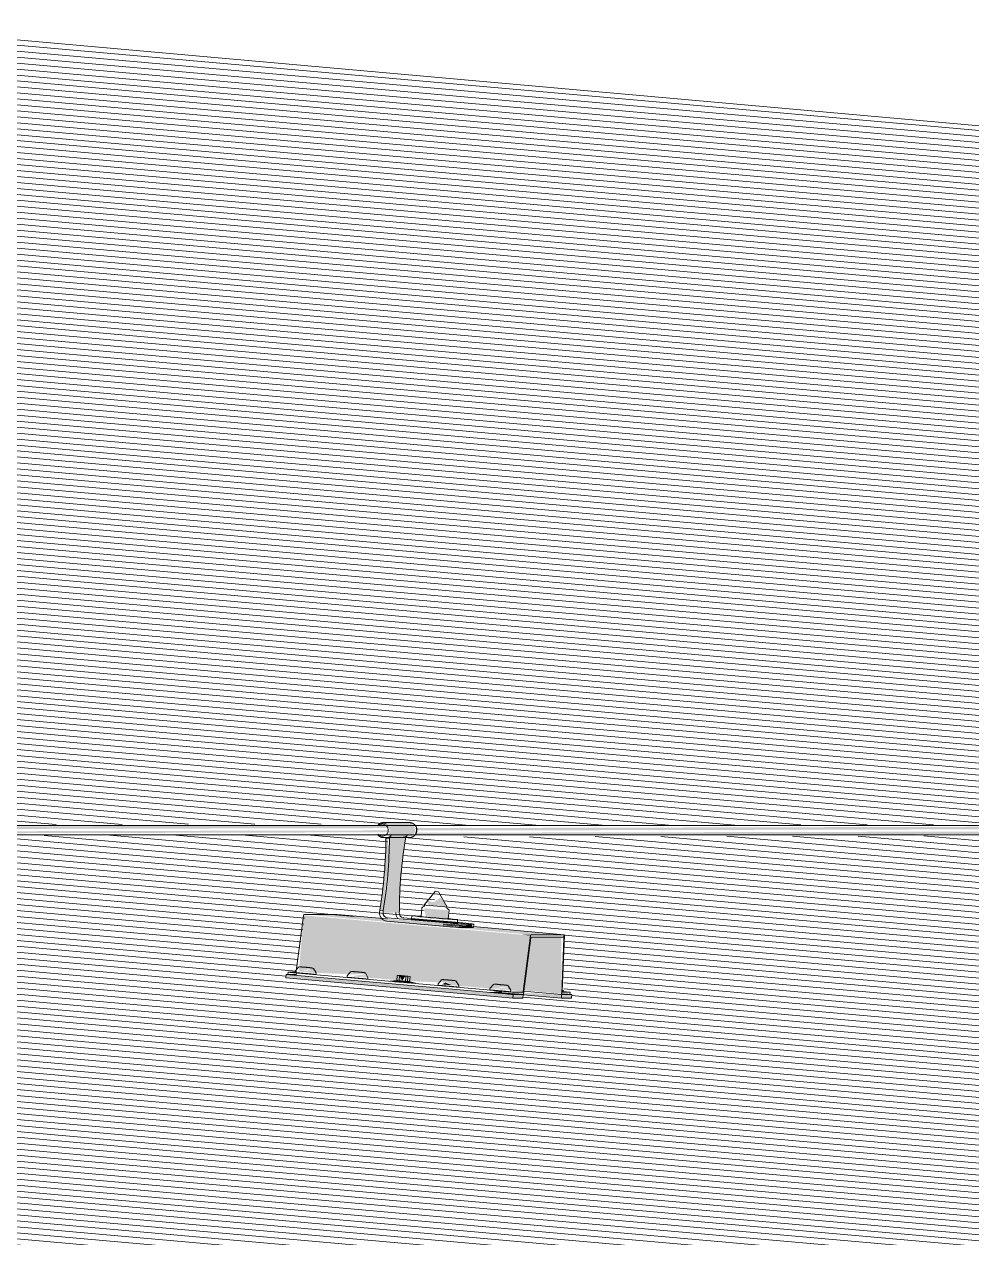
# Model space of a CAD drawing. Header units: millimetres. Extents: x -4612930 to -4329258, y -1064 to 30311.
# Drawn here: x -4539672 to -4538854, y 16573 to 17622 of the extents above; entities that cross this region are included whole.
import ezdxf

# ---------------------------------------------------------------- set-up
doc = ezdxf.new("R2010")
doc.units = ezdxf.units.MM
for name, color, linetype, lineweight in [('A-ROOF', 132, 'Continuous', 5), ('A-ROOF-PATT', 132, 'Continuous', 5), ('Q-SPCQ', 91, 'Continuous', 5)]:
    doc.layers.add(name, color=color, linetype=linetype, lineweight=lineweight)

# ---------------------------------------------------------------- blocks, each defined once
blk = doc.blocks.new('Static Line_Sayfa_Metal Deck_Pan Mount - Up to 15 _ pitch - Max 2 Users-1847625-SOUTH WEST')
at = {"layer": 'Q-SPCQ'}
h = blk.add_hatch(color=256, dxfattribs=at)
h.paths.add_polyline_path([(-4539285.8, 16924.8), (-4538357.3, 16926.8), (-4538359, 16929.1), (-4539333.7, 16926.8), (-4539333.6, 16924.8)])
h.paths.add_polyline_path([(-4535339.6, 16924.8), (-4534363.3, 16926.9), (-4534364.9, 16929.1), (-4535339.7, 16926.8), (-4535339.9, 16924.8)])
h.paths.add_polyline_path([(-4532381.5, 16924.8), (-4532366.3, 16926.8), (-4532367.9, 16929.1), (-4533342.7, 16926.8), (-4533342.6, 16924.8), (-4532611.6, 16924.8)])
h.paths.add_polyline_path([(-4545324.9, 16924.8), (-4544348.3, 16926.8), (-4544350, 16929.1), (-4545324.7, 16926.8), (-4545324.8, 16925.8)])
h.paths.add_polyline_path([(-4544326.4, 16924.8), (-4543349.8, 16926.8), (-4543351.5, 16929.1), (-4544326.2, 16926.8), (-4544326.3, 16925.7)])
h.paths.add_polyline_path([(-4533365, 16924.8), (-4533366.4, 16929.1), (-4534341.2, 16926.8), (-4534341.1, 16924.8), (-4533365.3, 16924.8)])
h.paths.add_polyline_path([(-4543327.9, 16924.8), (-4542351.3, 16926.8), (-4542353, 16929.1), (-4543327.7, 16926.8), (-4543327.8, 16925.6)])
h.paths.add_polyline_path([(-4542329.4, 16924.8), (-4541352.8, 16926.8), (-4541354.5, 16929.1), (-4542329.2, 16926.8), (-4542329.3, 16925.6)])
h.paths.add_polyline_path([(-4541330.9, 16924.8), (-4540354.3, 16926.8), (-4540356, 16929.1), (-4541330.7, 16926.8), (-4541330.8, 16925.5)])
h.paths.add_polyline_path([(-4540332.4, 16924.8), (-4539355.8, 16926.8), (-4539357.5, 16929.1), (-4540332.2, 16926.8), (-4540332.3, 16925.4)])
h.paths.add_polyline_path([(-4535362, 16924.8), (-4535363.5, 16929.1), (-4536338.2, 16926.8), (-4536338.1, 16924.8), (-4535362.3, 16924.8)])
h.paths.add_polyline_path([(-4538335.4, 16924.8), (-4537358.8, 16926.8), (-4537360.5, 16929.1), (-4538335.2, 16926.8), (-4538335.3, 16925.2)])
h.paths.add_polyline_path([(-4537336.9, 16924.8), (-4536360.3, 16927.1), (-4536362, 16929.1), (-4537336.7, 16926.8), (-4537336.8, 16925.2)])
for points in [[(-4539357, 16918.6), (-4539337.8, 16919.7), (-4539334, 16923.7), (-4539335.4, 16929.1), (-4539338.9, 16931.6), (-4539361, 16931.6), (-4539355.9, 16925.3), (-4539357, 16921.1), (-4539358, 16918.6)], [(-4539361.9, 16855.7), (-4539357, 16902.7), (-4539358, 16917.6), (-4539359.6, 16917.8), (-4539362.7, 16870.8), (-4539364.9, 16856), (-4539362.1, 16855.8)], [(-4539348.2, 16853.7), (-4539344.9, 16902.5), (-4539342.6, 16918.7), (-4539356.5, 16918.7), (-4539359.7, 16870.8), (-4539362.1, 16853.7)], [(-4539342.6, 16918.7), (-4539342.6, 16919.7), (-4539348.2, 16918.7)], [(-4539307, 16859.1), (-4539310.8, 16865.1), (-4539312.8, 16866.6), (-4539317.9, 16863.1), (-4539319.5, 16862.9), (-4539324.4, 16864.6), (-4539322.8, 16860.4), (-4539308, 16859.2)], [(-4539305.9, 16848.4), (-4539305.9, 16855.8), (-4539326.4, 16857.5), (-4539325.1, 16849.9), (-4539310, 16848.6)], [(-4539240.9, 16785.6), (-4539234.6, 16834), (-4539430.7, 16851.4), (-4539434.8, 16802.9), (-4539434.5, 16802.9), (-4539425.9, 16804.7), (-4539424.8, 16802.5), (-4539425, 16802), (-4539386.5, 16800.3), (-4539381, 16800.8), (-4539376.5, 16800.3), (-4539380.2, 16798), (-4539345.7, 16795), (-4539347.9, 16799.3), (-4539342.9, 16798.1), (-4539342.9, 16794.7), (-4539308.1, 16793.3), (-4539305.9, 16793.3), (-4539302.5, 16791.1), (-4539266.3, 16787.9), (-4539257.6, 16789.8), (-4539252.8, 16789.6), (-4539256.8, 16787.1), (-4539240.9, 16785.6)], [(-4539205.8, 16834.7), (-4539205.8, 16834.7), (-4539401.6, 16852.1), (-4539422.1, 16851.4), (-4539234.3, 16834.7)], [(-4539310.2, 16842.1), (-4539310, 16845.1), (-4539358.6, 16848.3), (-4539358.5, 16846.4), (-4539329.2, 16843.8)], [(-4539285.8, 16843.8), (-4539298, 16845.1), (-4539292.6, 16843.8)], [(-4539284.2, 16840.8), (-4539285.8, 16843.8), (-4539292.8, 16842.5), (-4539292.9, 16840.8), (-4539285.8, 16840.8)], [(-4539234.6, 16834), (-4539235.5, 16834.7), (-4539243, 16834.7)], [(-4539205.9, 16832.7), (-4539206.2, 16834.7), (-4539206.9, 16832.7)], [(-4539207.7, 16783.6), (-4539208.1, 16832.2), (-4539234.8, 16832.3), (-4539240.8, 16786.6), (-4539207.8, 16783.6)], [(-4539425.9, 16802), (-4539421, 16804.5), (-4539434.7, 16802.8), (-4539429.5, 16802.3)], [(-4539249.9, 16779.9), (-4539249.6, 16782.9), (-4539445.8, 16800.3), (-4539446.1, 16797.3), (-4539285.8, 16783.1)], [(-4539436, 16799.5), (-4539437.3, 16800.3), (-4539437.1, 16799.6)], [(-4539381, 16798), (-4539376.1, 16800.5), (-4539389.8, 16798.8), (-4539385.2, 16798.4)], [(-4539345.5, 16794.6), (-4539342.9, 16798.8), (-4539347.9, 16799.3), (-4539345.6, 16794.6)], [(-4539302.5, 16791), (-4539308.1, 16793.3), (-4539311.3, 16791.8)], [(-4539259.4, 16783.8), (-4539259.3, 16785.8), (-4539272, 16784.9)], [(-4539257.6, 16787.1), (-4539252.8, 16789.6), (-4539266.5, 16787.8), (-4539259.3, 16787.2)], [(-4539208, 16779.9), (-4539207.8, 16782.9), (-4539259.3, 16785.3), (-4539259.3, 16784.5), (-4539234.6, 16782.3)], [(-4539241.1, 16785), (-4539241.1, 16785.7), (-4539241.1, 16785)], [(-4539207.7, 16783), (-4539210.7, 16783.3), (-4539207.7, 16782.9)], [(-4539207.7, 16783.1), (-4539207.8, 16783.6), (-4539207.7, 16783)]]:
    blk.add_hatch(color=256, dxfattribs=at).paths.add_polyline_path(points)
h = blk.add_hatch(color=256, dxfattribs=at)
h.paths.add_polyline_path([(-4539055.7, 16921.1), (-4538357.6, 16923.3), (-4538357.8, 16924.8), (-4539334, 16922.8), (-4539334.2, 16921.1), (-4539205.4, 16921.1)])
h.paths.add_polyline_path([(-4544349.3, 16921.1), (-4544348.6, 16923.8), (-4544349, 16924.8), (-4545325.1, 16922.8), (-4545325.2, 16921.1), (-4544354.6, 16921.1)])
h.paths.add_polyline_path([(-4544327.2, 16921.1), (-4544118.9, 16921.1), (-4543350.2, 16923), (-4543350.3, 16924.8), (-4544326.6, 16922.8), (-4544327.2, 16921.1)])
h.paths.add_polyline_path([(-4543199.4, 16921.1), (-4542351.6, 16923), (-4542351.8, 16924.8), (-4543328.1, 16922.8), (-4543328.2, 16921.1), (-4543199.8, 16921.1)])
h.paths.add_polyline_path([(-4532367.3, 16921.1), (-4532366.6, 16923.7), (-4532366.8, 16924.8), (-4533343, 16922.8), (-4533343.2, 16921.1), (-4532372.6, 16921.1)])
h.paths.add_polyline_path([(-4542330.2, 16921.1), (-4541353.1, 16923.1), (-4541353.3, 16924.8), (-4542329.6, 16922.8), (-4542330.2, 16921.1)])
h.paths.add_polyline_path([(-4533365.8, 16921.1), (-4533365.1, 16923.7), (-4533365.3, 16924.8), (-4534341.5, 16922.7), (-4534341.7, 16921.1), (-4533371.1, 16921.1)])
h.paths.add_polyline_path([(-4541202.4, 16921.1), (-4540354.6, 16923.2), (-4540354.8, 16924.8), (-4541331.1, 16922.8), (-4541331.2, 16921.1), (-4541202.8, 16921.1)])
h.paths.add_polyline_path([(-4540233.1, 16921.1), (-4539356.1, 16923.2), (-4539356.3, 16924.8), (-4540332.6, 16922.8), (-4540332.7, 16921.1)])
h.paths.add_polyline_path([(-4534364.3, 16921.1), (-4534363.6, 16923.7), (-4534363.8, 16924.8), (-4535340.1, 16922.6), (-4535340.2, 16921.1), (-4534369.6, 16921.1)])
h.paths.add_polyline_path([(-4536339.2, 16921.1), (-4535362.1, 16922.8), (-4535362.3, 16924.8), (-4536338.6, 16922.6), (-4536339.1, 16921.2)])
h.paths.add_polyline_path([(-4538206.9, 16921.1), (-4537359.1, 16923.4), (-4537359.3, 16924.8), (-4538335.6, 16922.5), (-4538335.7, 16921.1), (-4538207.3, 16921.1)])
h.paths.add_polyline_path([(-4537237.6, 16921.1), (-4536360.6, 16922.8), (-4536360.8, 16924.8), (-4537337.1, 16922.5), (-4537337.2, 16921.1)])
h = blk.add_hatch(color=256, dxfattribs=at)
h.paths.add_polyline_path([(-4539205.8, 16832), (-4539206.9, 16832.7), (-4539208.1, 16832.2)])
h.paths.add_polyline_path([(-4539234.3, 16834.5), (-4539234.6, 16834.7), (-4539234.3, 16834.5)])
h = blk.add_hatch(color=256, dxfattribs=at)
h.paths.add_polyline_path([(-4539208, 16779.9), (-4539199.3, 16779.9), (-4539199.1, 16782.9), (-4539207.8, 16782.9)])
h.paths.add_polyline_path([(-4539241.2, 16779.9), (-4539241.7, 16782.9), (-4539249.6, 16782.9), (-4539249.6, 16779.9)])
for p, q in [((-4532360.8, 16929.1), (-4545341.7, 16929.1)), ((-4539339.4, 16931.6), (-4539361.5, 16931.6)), ((-4545341.7, 16921.1), (-4532360.8, 16921.1)), ((-4539361.5, 16918.6), (-4539339.4, 16918.6)), ((-4539359.5, 16918.9), (-4539359.6, 16917.8)), ((-4539359.6, 16917.8), (-4539356.6, 16917.5)), ((-4539356.6, 16917.5), (-4539356.5, 16918.7)), ((-4539356.5, 16918.7), (-4539355.2, 16920.6)), ((-4539356.5, 16918.7), (-4539342.6, 16918.7)), ((-4539342.6, 16918.7), (-4539342.7, 16917.5)), ((-4539341.2, 16920.6), (-4539342.6, 16918.7)), ((-4539364.9, 16856), (-4539365.1, 16854)), ((-4539361.9, 16855.7), (-4539364.9, 16856)), ((-4539362.1, 16853.7), (-4539361.9, 16855.7)), ((-4539348, 16855.7), (-4539348.2, 16853.7)), ((-4539328.5, 16857.8), (-4539329.2, 16850.4)), ((-4539328.5, 16857.8), (-4539328, 16858.5)), ((-4539326.8, 16859.1), (-4539328, 16858.5)), ((-4539326.3, 16859.7), (-4539326.8, 16859.1)), ((-4539326.2, 16860.8), (-4539326.3, 16859.7)), ((-4539307, 16858.1), (-4539306.9, 16859.1)), ((-4539307, 16858.1), (-4539306.6, 16857.3)), ((-4539305.5, 16856.5), (-4539306.6, 16857.3)), ((-4539305.7, 16848.4), (-4539305.1, 16855.8)), ((-4539305.1, 16855.8), (-4539305.5, 16856.5)), ((-4539437.1, 16803.1), (-4539430.7, 16851.4)), ((-4539430.5, 16852.1), (-4539401.6, 16852.1)), ((-4539358.6, 16848.3), (-4539401.6, 16852.1)), ((-4539358.8, 16846.4), (-4539310.2, 16842.1)), ((-4539310, 16845.1), (-4539358.5, 16849.4)), ((-4539344.6, 16849.4), (-4539296, 16845.1)), ((-4539337.3, 16851.1), (-4539337.5, 16848.1)), ((-4539292.8, 16842.5), (-4539310.1, 16844)), ((-4539297.9, 16844.7), (-4539297.7, 16847.7)), ((-4539296.3, 16842.1), (-4539310.1, 16843.3)), ((-4539292.9, 16840.8), (-4539284.2, 16840.8)), ((-4539292.6, 16843.8), (-4539283.9, 16843.8)), ((-4539205.4, 16834.7), (-4539284.1, 16841.7)), ((-4539284, 16840.8), (-4539283.7, 16843.8)), ((-4539234.6, 16834), (-4539240.9, 16785.6)), ((-4539205.4, 16834.7), (-4539234.3, 16834.7)), ((-4539207.3, 16785.6), (-4539205.3, 16834)), ((-4539240.8, 16783.6), (-4539234.5, 16832)), ((-4539234.2, 16832.7), (-4539205.9, 16832.7)), ((-4539205.8, 16832), (-4539207.7, 16783.6)), ((-4539444, 16802.3), (-4539444.2, 16800.3)), ((-4539443.9, 16802.3), (-4539437.3, 16802.3)), ((-4539437.9, 16803.2), (-4539438, 16801.9)), ((-4539446.1, 16797.3), (-4539445.8, 16800.3)), ((-4539446.1, 16797.3), (-4539249.9, 16779.9)), ((-4539445.8, 16800.3), (-4539437.1, 16800.3)), ((-4539445.8, 16800.3), (-4539249.6, 16782.9)), ((-4539437.2, 16800.3), (-4539444.1, 16800.3)), ((-4539436, 16799.5), (-4539259.4, 16783.8)), ((-4539435.8, 16801.5), (-4539259.3, 16785.8)), ((-4539420.1, 16800.3), (-4539419.9, 16801.6)), ((-4539393, 16799.2), (-4539393.1, 16797.9)), ((-4539375.2, 16796.3), (-4539375.1, 16797.6)), ((-4539350.1, 16795), (-4539355.8, 16794.6)), ((-4539346.7, 16793.8), (-4539350.3, 16794.1)), ((-4539350.3, 16794.1), (-4539348.4, 16793.8)), ((-4539350.2, 16795), (-4539349.8, 16799.5)), ((-4539349.8, 16799.5), (-4539347.9, 16799.3)), ((-4539346.2, 16799.3), (-4539349.8, 16799.5)), ((-4539348.4, 16793.8), (-4539342.9, 16793.3)), ((-4539347.9, 16799.3), (-4539348.3, 16794.7)), ((-4539347.9, 16799.3), (-4539342.4, 16798.8)), ((-4539341.2, 16793.3), (-4539346.7, 16793.8)), ((-4539340.7, 16798.8), (-4539346.2, 16799.3)), ((-4539342.9, 16793.3), (-4539339.2, 16793.1)), ((-4539342.4, 16798.8), (-4539342.8, 16794.2)), ((-4539342.4, 16798.8), (-4539338.7, 16798.5)), ((-4539339.2, 16793.1), (-4539341.2, 16793.3)), ((-4539340.7, 16798.8), (-4539341.1, 16794.2)), ((-4539338.7, 16798.5), (-4539340.7, 16798.8)), ((-4539334, 16792.7), (-4539339.7, 16794.1)), ((-4539338.7, 16798.5), (-4539339.1, 16793.9)), ((-4539314.5, 16792.2), (-4539314.7, 16790.9)), ((-4539296.7, 16789.3), (-4539296.6, 16790.7)), ((-4539269.7, 16788.2), (-4539269.8, 16786.9)), ((-4539240.9, 16782.9), (-4539259.4, 16784.5)), ((-4539251.9, 16785.4), (-4539251.7, 16786.7)), ((-4539249.6, 16782.9), (-4539249.9, 16779.9)), ((-4539240.9, 16782.9), (-4539249.6, 16782.9)), ((-4539247.9, 16782.9), (-4539241, 16782.9)), ((-4539241.1, 16784.9), (-4539247.7, 16784.9)), ((-4539241.2, 16779.9), (-4539240.9, 16782.9)), ((-4539240.9, 16785.9), (-4539207.8, 16782.9)), ((-4539207.8, 16782.9), (-4539240.9, 16785.8)), ((-4539240.9, 16782.8), (-4539208, 16779.9)), ((-4539207.8, 16782.9), (-4539208, 16779.9)), ((-4539199.1, 16782.9), (-4539207.8, 16782.9)), ((-4539207.7, 16783.7), (-4539199.1, 16782.9)), ((-4539207.6, 16782.9), (-4539200.8, 16782.9)), ((-4539200.6, 16784.9), (-4539207.2, 16784.9)), ((-4539206.5, 16785.4), (-4539206.4, 16786.7)), ((-4539200.6, 16782.9), (-4539200.5, 16784.9)), ((-4539199.3, 16779.9), (-4539199.1, 16782.9)), ((-4539249.9, 16779.9), (-4539241.2, 16779.9)), ((-4539208, 16779.9), (-4539199.3, 16779.9))]:
    blk.add_line(p, q, dxfattribs=at)
at = {"layer": 'Q-SPCQ', "flags": 128}
for points in [[(-4539361.5, 16931.6), (-4539361.8, 16931.6), (-4539362.1, 16931.6), (-4539362.3, 16931.6), (-4539362.6, 16931.5), (-4539362.9, 16931.5), (-4539363.1, 16931.4), (-4539363.4, 16931.3), (-4539363.6, 16931.3), (-4539363.9, 16931.2), (-4539364.1, 16931.1), (-4539364.4, 16931), (-4539364.6, 16930.8), (-4539364.8, 16930.7), (-4539365.1, 16930.6), (-4539365.3, 16930.4), (-4539365.5, 16930.3), (-4539365.7, 16930.1), (-4539365.9, 16929.9), (-4539366.1, 16929.8), (-4539366.3, 16929.6)], [(-4539338.8, 16931.6), (-4539339.1, 16931.6), (-4539339.4, 16931.6), (-4539339.4, 16931.6)], [(-4539339.4, 16918.6), (-4539339.1, 16918.6), (-4539338.9, 16918.6), (-4539338.6, 16918.7), (-4539338.3, 16918.7), (-4539338.1, 16918.7), (-4539337.8, 16918.8), (-4539337.6, 16918.9), (-4539337.3, 16918.9), (-4539337.1, 16919), (-4539336.8, 16919.1), (-4539336.6, 16919.2), (-4539336.3, 16919.4), (-4539336.1, 16919.5), (-4539335.9, 16919.6), (-4539335.7, 16919.8), (-4539335.4, 16919.9), (-4539335.2, 16920.1), (-4539335, 16920.3), (-4539334.8, 16920.4), (-4539334.7, 16920.6), (-4539334.5, 16920.8), (-4539334.3, 16921), (-4539334.2, 16921.2), (-4539334, 16921.4), (-4539333.9, 16921.7), (-4539333.7, 16921.9), (-4539333.6, 16922.1), (-4539333.5, 16922.3), (-4539333.4, 16922.6), (-4539333.3, 16922.8), (-4539333.2, 16923), (-4539333.1, 16923.3), (-4539333.1, 16923.5), (-4539333, 16923.8), (-4539333, 16924), (-4539332.9, 16924.3), (-4539332.9, 16924.5), (-4539332.9, 16924.8), (-4539332.9, 16925), (-4539332.9, 16925.3), (-4539332.9, 16925.5), (-4539332.9, 16925.8), (-4539332.9, 16926), (-4539333, 16926.3), (-4539333, 16926.5), (-4539333.1, 16926.8), (-4539333.2, 16927), (-4539333.2, 16927.3), (-4539333.3, 16927.5), (-4539333.4, 16927.8), (-4539333.5, 16928), (-4539333.7, 16928.2), (-4539333.8, 16928.4), (-4539333.9, 16928.7), (-4539334.1, 16928.9), (-4539334.2, 16929.1), (-4539334.4, 16929.3), (-4539334.6, 16929.5), (-4539334.7, 16929.7), (-4539334.9, 16929.8), (-4539335.1, 16930), (-4539335.3, 16930.2), (-4539335.5, 16930.3), (-4539335.8, 16930.5), (-4539336, 16930.6), (-4539336.2, 16930.8), (-4539336.4, 16930.9), (-4539336.7, 16931), (-4539336.9, 16931.1), (-4539337.2, 16931.2), (-4539337.4, 16931.3), (-4539337.7, 16931.4), (-4539337.9, 16931.4), (-4539338.2, 16931.5), (-4539338.5, 16931.5), (-4539338.7, 16931.6), (-4539338.8, 16931.6)], [(-4539366.7, 16921.1), (-4539366.5, 16920.9), (-4539366.4, 16920.7), (-4539366.2, 16920.5), (-4539366, 16920.4), (-4539365.8, 16920.2), (-4539365.6, 16920), (-4539365.4, 16919.9), (-4539365.2, 16919.7), (-4539365, 16919.6), (-4539364.7, 16919.4), (-4539364.5, 16919.3), (-4539364.3, 16919.2), (-4539364, 16919.1), (-4539363.8, 16919), (-4539363.5, 16918.9), (-4539363.3, 16918.8), (-4539363, 16918.8), (-4539362.7, 16918.7), (-4539362.5, 16918.7), (-4539362.2, 16918.6), (-4539362.1, 16918.6)], [(-4539362.1, 16918.6), (-4539361.8, 16918.6), (-4539361.6, 16918.6), (-4539361.5, 16918.6)], [(-4539326.2, 16860.8), (-4539317, 16872), (-4539315.5, 16872.3)], [(-4539306.9, 16859.1), (-4539314.1, 16871.7), (-4539315.5, 16872.3)], [(-4539437.9, 16803.2), (-4539435, 16806.7), (-4539434.3, 16806.8), (-4539434, 16806.8), (-4539433.9, 16806.8), (-4539433.8, 16806.8)], [(-4539419.9, 16801.6), (-4539422.2, 16805.6), (-4539422.9, 16805.8), (-4539423.1, 16805.9), (-4539423.3, 16805.9), (-4539423.4, 16805.9), (-4539423.5, 16806), (-4539423.6, 16806), (-4539423.7, 16806), (-4539423.8, 16806), (-4539423.8, 16806), (-4539423.9, 16806), (-4539424, 16806), (-4539424.1, 16806), (-4539424.3, 16806.1), (-4539424.4, 16806.1), (-4539424.5, 16806.1), (-4539424.6, 16806.1), (-4539424.8, 16806.1), (-4539424.9, 16806.1), (-4539425, 16806.1), (-4539425.2, 16806.1), (-4539425.3, 16806.2), (-4539425.5, 16806.2), (-4539425.7, 16806.2), (-4539425.8, 16806.2), (-4539426, 16806.2), (-4539426.2, 16806.2), (-4539426.4, 16806.3), (-4539426.6, 16806.3), (-4539426.7, 16806.3), (-4539426.9, 16806.3), (-4539427.1, 16806.3), (-4539427.3, 16806.3), (-4539427.5, 16806.4), (-4539427.7, 16806.4), (-4539427.9, 16806.4), (-4539428.1, 16806.4), (-4539428.3, 16806.4), (-4539428.5, 16806.5), (-4539428.7, 16806.5), (-4539428.9, 16806.5), (-4539429.1, 16806.5), (-4539429.3, 16806.5), (-4539429.5, 16806.5), (-4539429.7, 16806.6), (-4539429.9, 16806.6), (-4539430.1, 16806.6), (-4539430.3, 16806.6), (-4539430.5, 16806.6), (-4539430.7, 16806.6), (-4539430.8, 16806.6), (-4539431, 16806.7), (-4539431.2, 16806.7), (-4539431.4, 16806.7), (-4539431.5, 16806.7), (-4539431.7, 16806.7), (-4539431.9, 16806.7), (-4539432, 16806.7), (-4539432.2, 16806.7), (-4539432.3, 16806.8), (-4539432.4, 16806.8), (-4539432.6, 16806.8), (-4539432.7, 16806.8), (-4539432.8, 16806.8), (-4539432.9, 16806.8), (-4539433, 16806.8), (-4539433.1, 16806.8), (-4539433.2, 16806.8), (-4539433.3, 16806.8), (-4539433.4, 16806.8), (-4539433.5, 16806.8), (-4539433.6, 16806.8), (-4539433.7, 16806.8), (-4539433.8, 16806.8), (-4539433.8, 16806.8)], [(-4539393, 16799.2), (-4539390.1, 16802.7), (-4539389.4, 16802.8), (-4539389.1, 16802.8), (-4539389, 16802.8), (-4539388.9, 16802.8)], [(-4539375.1, 16797.6), (-4539377.3, 16801.6), (-4539378, 16801.8), (-4539378.3, 16801.9), (-4539378.4, 16801.9), (-4539378.5, 16802), (-4539378.6, 16802), (-4539378.7, 16802), (-4539378.8, 16802), (-4539378.9, 16802), (-4539379, 16802), (-4539379.1, 16802), (-4539379.2, 16802), (-4539379.3, 16802.1), (-4539379.4, 16802.1), (-4539379.5, 16802.1), (-4539379.6, 16802.1), (-4539379.8, 16802.1), (-4539379.9, 16802.1), (-4539380, 16802.1), (-4539380.2, 16802.1), (-4539380.3, 16802.2), (-4539380.5, 16802.2), (-4539380.6, 16802.2), (-4539380.8, 16802.2), (-4539381, 16802.2), (-4539381.1, 16802.2), (-4539381.3, 16802.3), (-4539381.5, 16802.3), (-4539381.7, 16802.3), (-4539381.9, 16802.3), (-4539382.1, 16802.3), (-4539382.3, 16802.3), (-4539382.4, 16802.4), (-4539382.6, 16802.4), (-4539382.8, 16802.4), (-4539383, 16802.4), (-4539383.2, 16802.4), (-4539383.4, 16802.5), (-4539383.6, 16802.5), (-4539383.8, 16802.5), (-4539384, 16802.5), (-4539384.2, 16802.5), (-4539384.4, 16802.5), (-4539384.6, 16802.6), (-4539384.8, 16802.6), (-4539385, 16802.6), (-4539385.2, 16802.6), (-4539385.4, 16802.6), (-4539385.6, 16802.6), (-4539385.8, 16802.6), (-4539386, 16802.7), (-4539386.2, 16802.7), (-4539386.3, 16802.7), (-4539386.5, 16802.7), (-4539386.7, 16802.7), (-4539386.8, 16802.7), (-4539387, 16802.7), (-4539387.1, 16802.7), (-4539387.3, 16802.8), (-4539387.4, 16802.8), (-4539387.6, 16802.8), (-4539387.7, 16802.8), (-4539387.8, 16802.8), (-4539387.9, 16802.8), (-4539388.1, 16802.8), (-4539388.2, 16802.8), (-4539388.3, 16802.8), (-4539388.4, 16802.8), (-4539388.5, 16802.8), (-4539388.6, 16802.8), (-4539388.6, 16802.8), (-4539388.7, 16802.8), (-4539388.8, 16802.8), (-4539388.9, 16802.8), (-4539388.9, 16802.8)], [(-4539314.5, 16792.2), (-4539311.6, 16795.7), (-4539310.9, 16795.9), (-4539310.7, 16795.9), (-4539310.5, 16795.9), (-4539310.5, 16795.9)], [(-4539296.6, 16790.7), (-4539298.9, 16794.6), (-4539299.5, 16794.9), (-4539299.8, 16794.9), (-4539299.9, 16795), (-4539300.1, 16795), (-4539300.1, 16795), (-4539300.2, 16795), (-4539300.3, 16795), (-4539300.4, 16795), (-4539300.5, 16795), (-4539300.6, 16795.1), (-4539300.7, 16795.1), (-4539300.8, 16795.1), (-4539300.9, 16795.1), (-4539301, 16795.1), (-4539301.2, 16795.1), (-4539301.3, 16795.1), (-4539301.4, 16795.1), (-4539301.6, 16795.2), (-4539301.7, 16795.2), (-4539301.8, 16795.2), (-4539302, 16795.2), (-4539302.2, 16795.2), (-4539302.3, 16795.2), (-4539302.5, 16795.3), (-4539302.7, 16795.3), (-4539302.8, 16795.3), (-4539303, 16795.3), (-4539303.2, 16795.3), (-4539303.4, 16795.3), (-4539303.6, 16795.4), (-4539303.8, 16795.4), (-4539304, 16795.4), (-4539304.2, 16795.4), (-4539304.4, 16795.4), (-4539304.6, 16795.4), (-4539304.8, 16795.5), (-4539305, 16795.5), (-4539305.2, 16795.5), (-4539305.4, 16795.5), (-4539305.6, 16795.5), (-4539305.8, 16795.5), (-4539306, 16795.6), (-4539306.2, 16795.6), (-4539306.4, 16795.6), (-4539306.6, 16795.6), (-4539306.8, 16795.6), (-4539306.9, 16795.6), (-4539307.1, 16795.7), (-4539307.3, 16795.7), (-4539307.5, 16795.7), (-4539307.7, 16795.7), (-4539307.9, 16795.7), (-4539308, 16795.7), (-4539308.2, 16795.7), (-4539308.4, 16795.8), (-4539308.5, 16795.8), (-4539308.7, 16795.8), (-4539308.8, 16795.8), (-4539309, 16795.8), (-4539309.1, 16795.8), (-4539309.2, 16795.8), (-4539309.4, 16795.8), (-4539309.5, 16795.8), (-4539309.6, 16795.8), (-4539309.7, 16795.8), (-4539309.8, 16795.9), (-4539309.9, 16795.9), (-4539310, 16795.9), (-4539310.1, 16795.9), (-4539310.2, 16795.9), (-4539310.3, 16795.9), (-4539310.3, 16795.9), (-4539310.5, 16795.9), (-4539310.5, 16795.9)], [(-4539269.7, 16788.2), (-4539266.8, 16791.7), (-4539266.1, 16791.9), (-4539265.8, 16791.9), (-4539265.6, 16791.9), (-4539265.6, 16791.9)], [(-4539251.7, 16786.7), (-4539254, 16790.6), (-4539254.7, 16790.9), (-4539254.9, 16790.9), (-4539255.1, 16791), (-4539255.2, 16791), (-4539255.3, 16791), (-4539255.4, 16791), (-4539255.5, 16791), (-4539255.5, 16791), (-4539255.6, 16791.1), (-4539255.7, 16791.1), (-4539255.8, 16791.1), (-4539255.9, 16791.1), (-4539256, 16791.1), (-4539256.2, 16791.1), (-4539256.3, 16791.1), (-4539256.4, 16791.1), (-4539256.5, 16791.2), (-4539256.7, 16791.2), (-4539256.8, 16791.2), (-4539257, 16791.2), (-4539257.1, 16791.2), (-4539257.3, 16791.2), (-4539257.5, 16791.3), (-4539257.6, 16791.3), (-4539257.8, 16791.3), (-4539258, 16791.3), (-4539258.2, 16791.3), (-4539258.3, 16791.3), (-4539258.5, 16791.4), (-4539258.7, 16791.4), (-4539258.9, 16791.4), (-4539259.1, 16791.4), (-4539259.3, 16791.4), (-4539259.5, 16791.4), (-4539259.7, 16791.5), (-4539259.9, 16791.5), (-4539260.1, 16791.5), (-4539260.3, 16791.5), (-4539260.5, 16791.5), (-4539260.7, 16791.5), (-4539260.9, 16791.6), (-4539261.1, 16791.6), (-4539261.3, 16791.6), (-4539261.5, 16791.6), (-4539261.7, 16791.6), (-4539261.9, 16791.6), (-4539262.1, 16791.7), (-4539262.3, 16791.7), (-4539262.5, 16791.7), (-4539262.6, 16791.7), (-4539262.8, 16791.7), (-4539263, 16791.7), (-4539263.2, 16791.7), (-4539263.3, 16791.8), (-4539263.5, 16791.8), (-4539263.6, 16791.8), (-4539263.8, 16791.8), (-4539263.9, 16791.8), (-4539264.1, 16791.8), (-4539264.2, 16791.8), (-4539264.4, 16791.8), (-4539264.5, 16791.8), (-4539264.6, 16791.8), (-4539264.7, 16791.9), (-4539264.8, 16791.9), (-4539264.9, 16791.9), (-4539265, 16791.9), (-4539265.1, 16791.9), (-4539265.2, 16791.9), (-4539265.3, 16791.9), (-4539265.4, 16791.9), (-4539265.5, 16791.9), (-4539265.6, 16791.9), (-4539265.6, 16791.9)]]:
    blk.add_lwpolyline(points, dxfattribs=at)
at = {"layer": 'Q-SPCQ'}
for centre, major_axis, ratio, start_param, end_param in [((-4539362.7, 16925.1), (0, 5.22), 0.984687, 0, 0.725593), ((-4539362.7, 16925.1), (0, 5.22), 0.984687, 5.148721, 6.195919), ((-4539362.7, 16925.1), (0, 5.22), 0.984687, 2.307438, 3.054326), ((-4539373.2, 16886.9), (6.2, 69.7), 0.173668, 4.269035, 5.186601), ((-4539362.7, 16925.1), (0, 5.22), 0.984687, 3.054326, 5.044948), ((-4539370.2, 16886.6), (6.2, 69.7), 0.173668, 4.269035, 5.186601), ((-4539334.4, 16886.6), (6.2, 69.7), 0.173668, 1.127443, 2.045008), ((-4539338.3, 16925.1), (0, 5.22), 0.984687, 4.101524, 5.044948), ((-4539430.6, 16851.1), (0.089, 0.996), 0.173668, 0.235202, 1.334066), ((-4539358.2, 16853.4), (0, 7), 0.984687, 1.48353, 3.054326), ((-4539358.2, 16853.4), (0, 4), 0.984687, 1.48353, 3.054326), ((-4539344.2, 16853.4), (0, 7), 0.984687, 1.48353, 2.268928), ((-4539344.2, 16853.4), (0, 4), 0.984687, 1.48353, 3.054326), ((-4539317.5, 16849.4), (-19.8, 1.7), 0.015194, 6.108611, 9.250204), ((-4539317.7, 16846.4), (-19.8, 1.7), 0.015194, 6.108611, 9.250204), ((-4539317.7, 16846.4), (-19.8, 1.7), 0.015194, 2.967019, 6.108611), ((-4539317.5, 16849.4), (-19.8, 1.7), 0.015194, 5.323213, 6.108611), ((-4539317.5, 16849.4), (-11.7, 1), 0.015194, 6.108611, 9.250204), ((-4539307.4, 16845.1), (-14.9, 1.3), 0.015194, 1.396222, 2.967019), ((-4539317.5, 16849.4), (-19.8, 1.7), 0.015194, 2.967019, 4.050932), ((-4539298.6, 16845.1), (-14.9, 1.3), 0.015194, 2.967019, 4.537815), ((-4539307.6, 16842.1), (-14.9, 1.3), 0.015194, 1.396222, 2.967019), ((-4539298.9, 16842.1), (-14.9, 1.3), 0.015194, 4.293699, 4.537815), ((-4539234.4, 16833.7), (0.089, 0.996), 0.173668, 0.015429, 1.334066), ((-4539205.5, 16833.7), (0.089, 0.996), 0.173668, 4.979978, 6.078842), ((-4539234.3, 16831.7), (0.089, 0.996), 0.173668, 0.015429, 1.334066), ((-4539206, 16831.7), (0.089, 0.996), 0.173668, 4.979978, 6.283185), ((-4539434.1, 16801.5), (-9.96, 0.86), 0.015194, 6.108611, 7.679408), ((-4539437.2, 16803.3), (0.089, 0.996), 0.173668, 3.376795, 4.475659), ((-4539434.3, 16799.5), (-9.96, 0.86), 0.015194, 6.108611, 7.155809), ((-4539429, 16801.1), (-8.97, 0.77), 0.015194, 6.108611, 9.250204), ((-4539429, 16801.1), (-8.97, 0.77), 0.015194, 2.967019, 6.108611), ((-4539437.1, 16801.3), (0.089, 0.996), 0.173668, 3.157022, 4.475659), ((-4539384.2, 16797.1), (-8.97, 0.77), 0.015194, 6.108611, 9.250204), ((-4539384.2, 16797.1), (-8.97, 0.77), 0.015194, 2.967019, 6.108611), ((-4539344.9, 16793.6), (-11, 0.9), 0.015194, 6.108611, 9.250204), ((-4539344.9, 16793.6), (-11, 0.9), 0.015194, 2.967019, 6.108611), ((-4539305.7, 16790.1), (-8.97, 0.77), 0.015194, 6.108611, 9.250204), ((-4539305.7, 16790.1), (-8.97, 0.77), 0.015194, 2.967019, 6.108611), ((-4539260.8, 16786.1), (-8.97, 0.77), 0.015194, 6.108611, 9.250204), ((-4539260.8, 16786.1), (-8.97, 0.77), 0.015194, 2.967019, 6.108611), ((-4539257.5, 16785.8), (-9.96, 0.86), 0.015194, 1.396222, 2.967019), ((-4539257.7, 16783.8), (-9.96, 0.86), 0.015194, 1.919821, 2.705219), ((-4539241, 16785.9), (0.089, 0.996), 0.173668, 3.376795, 4.475659), ((-4539240.9, 16783.9), (0.089, 0.996), 0.173668, 3.157022, 4.475659), ((-4539207.6, 16783.9), (0.089, 0.996), 0.173668, 1.838385, 3.141593), ((-4539207.1, 16785.9), (0.089, 0.996), 0.173668, 1.838385, 3.141593), ((-4539215.5, 16786.1), (-8.97, 0.77), 0.015194, 2.967019, 3.141593), ((-4539210.6, 16783.8), (-9.96, 0.86), 0.015194, 3.228818, 4.276016), ((-4539210.4, 16785.8), (-9.96, 0.86), 0.015194, 2.967019, 4.276016)]:
    blk.add_ellipse(centre, major_axis=major_axis, ratio=ratio, start_param=start_param, end_param=end_param, dxfattribs=at)
for points in [[(-4539350.2, 16795), (-4539349.6, 16795), (-4539348.4, 16795), (-4539347.2, 16794.8), (-4539346.6, 16794.7)], [(-4539348.3, 16794.7), (-4539348.6, 16794.8), (-4539349.2, 16795), (-4539349.9, 16795), (-4539350.2, 16795)], [(-4539342.8, 16794.2), (-4539343.7, 16794.4), (-4539345.5, 16794.6), (-4539347.4, 16794.7), (-4539348.3, 16794.7)], [(-4539346.6, 16794.7), (-4539345.7, 16794.7), (-4539343.8, 16794.6), (-4539342, 16794.4), (-4539341.1, 16794.2)], [(-4539339.1, 16793.9), (-4539339.7, 16794), (-4539340.9, 16794.2), (-4539342.2, 16794.2), (-4539342.8, 16794.2)], [(-4539341.1, 16794.2), (-4539340.8, 16794.2), (-4539340.1, 16794.2), (-4539339.4, 16794), (-4539339.1, 16793.9)]]:
    blk.add_open_spline(points, degree=3, dxfattribs=at)

msp = doc.modelspace()

# ---------------------------------------------------------------- hatches: boundary and pattern name
at = {"layer": 'A-ROOF-PATT'}
h = msp.add_hatch(dxfattribs=at)
h.set_pattern_fill('FP_3', color=256, style=0, pattern_type=2)
h.set_pattern_definition([(174.923, (64240.169, -373755.559), (-58.052817921, -0.000650172), [])])
h.paths.add_polyline_path([(-4534452.8, 15911.6), (-4520746.8, 15911.6), (-4531328.2, 16859.8), (-4531328, 16850.3), (-4531223, 16839.3), (-4531209.4, 16787.8), (-4531167.3, 16784.1), (-4531167.9, 16778.1), (-4531209.4, 16779.8), (-4531218.2, 16780.5), (-4531218.4, 16778.1), (-4531241.4, 16778.1), (-4531264.1, 16778.1), (-4531308.1, 16784.1), (-4531308.7, 16787.8), (-4531321.6, 16836.5), (-4531367.5, 16839.3), (-4531385.6, 16797.4), (-4531408.3, 16797.4), (-4531436, 16799.9), (-4531436.2, 16797.4), (-4531459.4, 16797.4), (-4531483.4, 16797.6), (-4531525.8, 16803.6), (-4531525.5, 16807.3), (-4531481.6, 16807.5), (-4531459.4, 16851.9), (-4531357.4, 16852.4), (-4531357.5, 16855.7), (-4531382.2, 16856.1), (-4531382.2, 16864.7), (-4539833.3, 17621.6), (-4555693.8, 17617.2), (-4548636.9, 16993), (-4548636.4, 16998.6), (-4548634.1, 16999.2), (-4548631, 16997.6), (-4548633.1, 16992.8), (-4548631, 16992.1), (-4547998.1, 16936.1), (-4547582.1, 16937.4), (-4547583.9, 16938.6), (-4547571, 16937.4), (-4547567.5, 16936.1), (-4547123.5, 16937.4), (-4547125.4, 16938.6), (-4547112.5, 16937.4), (-4547109.1, 16933.8), (-4547110.7, 16927.9), (-4547116, 16925.4), (-4547123.9, 16860.8), (-4547128.3, 16863.1), (-4547129.6, 16862.9), (-4547131.4, 16863.1), (-4547125.1, 16925.7), (-4547126.9, 16927), (-4547131.2, 16928.2), (-4547573.3, 16926), (-4547574.5, 16925.4), (-4547576.4, 16898.8), (-4546752.5, 16825.9), (-4546735.4, 16859), (-4546653.3, 16859.5), (-4546650.2, 16869.7), (-4546648.2, 16867.6), (-4546646, 16869.8), (-4546628.9, 16868.3), (-4546628.9, 16856.7), (-4546605.8, 16854.9), (-4546605.8, 16851.7), (-4546545.4, 16846.4), (-4546534.8, 16806.6), (-4546503.3, 16804.3), (-4546503, 16807.3), (-4546459.1, 16807.5), (-4546437, 16851.9), (-4546334.9, 16853), (-4546335.1, 16855.7), (-4546354.8, 16855.7), (-4546351.4, 16875.5), (-4546356.3, 16875.9), (-4546335.8, 16922.1), (-4546330.9, 16921.6), (-4546332.3, 16896.9), (-4546330.4, 16900.7), (-4546327.8, 16906), (-4546330.5, 16869.4), (-4546324, 16871.1), (-4546316.8, 16870.2), (-4546313.5, 16871.1), (-4546306.4, 16868.6), (-4546306.4, 16863.5), (-4546331.4, 16864.2), (-4546330.5, 16862.5), (-4546305.6, 16861.3), (-4546305.6, 16850.3), (-4546200.6, 16839.3), (-4546187, 16787.8), (-4546144.9, 16784.1), (-4546145.4, 16778.1), (-4546190.2, 16780), (-4546195.8, 16780.5), (-4546196, 16778.1), (-4536421.4, 15911.6), (-4534682.9, 15911.6)])
h.paths.add_polyline_path([(-4532251.6, 16779.9), (-4532260.4, 16779.9), (-4532456.5, 16797.3), (-4532456.3, 16800.3), (-4532447.7, 16802.5), (-4532447.6, 16803.1), (-4532439.8, 16851.9), (-4532421.3, 16852.1), (-4532387.3, 16849.9), (-4532356.9, 16849.4), (-4532330, 16847.1), (-4532215.9, 16834.7), (-4532216.7, 16821.6), (-4532216.2, 16783.5), (-4532209.5, 16782.9), (-4532209.8, 16779.9), (-4532218.5, 16779.9), (-4532251.4, 16782.8)])
h.paths.add_polyline_path([(-4533208.3, 16779.9), (-4533217, 16779.9), (-4533249.9, 16782.8), (-4533250.1, 16779.9), (-4533258.9, 16779.9), (-4533455, 16797.3), (-4533454.8, 16800.3), (-4533446.2, 16802.5), (-4533446.1, 16803.1), (-4533438.3, 16851.9), (-4533439.5, 16852.1), (-4533385.8, 16849.9), (-4533367.5, 16849.4), (-4533328.5, 16847.1), (-4533214.4, 16834.7), (-4533215.2, 16821.6), (-4533214.7, 16783.5), (-4533208, 16782.9)])
h.paths.add_polyline_path([(-4534248.6, 16779.9), (-4534257.4, 16779.9), (-4534453.5, 16797.3), (-4534452.8, 16800.3), (-4534444.7, 16802.5), (-4534444.6, 16803.1), (-4534436.8, 16851.9), (-4534438, 16852.1), (-4534384.3, 16849.9), (-4534366, 16849.4), (-4534327, 16847.1), (-4534212.9, 16834.7), (-4534213.7, 16821.6), (-4534213.2, 16783.5), (-4534206.5, 16782.9), (-4534206.8, 16779.9), (-4534222.7, 16780.5), (-4534248.4, 16782.8)])
h.paths.add_polyline_path([(-4535214, 16779.9), (-4535246.9, 16782.8), (-4535247.1, 16779.9), (-4535255.9, 16779.9), (-4535452, 16797.3), (-4535451.8, 16800.3), (-4535443.2, 16802.5), (-4535443.1, 16803.1), (-4535435.3, 16851.9), (-4535436.5, 16852.1), (-4535382.8, 16849.9), (-4535364.5, 16849.4), (-4535325.5, 16847.1), (-4535211.4, 16834.7), (-4535212.2, 16821.6), (-4535211.8, 16783.5), (-4535205, 16782.9), (-4535205.3, 16779.9), (-4535213.8, 16779.9)])
h.paths.add_polyline_path([(-4536212.5, 16779.9), (-4536245.4, 16782.8), (-4536245.6, 16779.9), (-4536254.4, 16779.9), (-4536450.6, 16797.3), (-4536450.3, 16800.3), (-4536441.7, 16802.5), (-4536441.6, 16803.1), (-4536433.8, 16851.9), (-4536435, 16852.1), (-4536381.3, 16849.9), (-4536363, 16849.4), (-4536324, 16847.1), (-4536209.9, 16834.7), (-4536210.7, 16821.6), (-4536210.3, 16783.5), (-4536203.6, 16782.9), (-4536203.8, 16779.9), (-4536212.3, 16779.9)])
h.paths.add_polyline_path([(-4537244.2, 16779.9), (-4537252.9, 16779.9), (-4537449.1, 16797.3), (-4537448.8, 16800.3), (-4537440.2, 16802.5), (-4537440.1, 16803.1), (-4537432.3, 16851.9), (-4537433.5, 16852.1), (-4537379.8, 16849.9), (-4537361.5, 16849.4), (-4537322.5, 16847.1), (-4537208.4, 16834.7), (-4537209.2, 16821.6), (-4537208.8, 16783.5), (-4537202.1, 16782.9), (-4537202.3, 16779.9), (-4537214.5, 16780.2), (-4537243.9, 16782.8)])
h.paths.add_polyline_path([(-4538242.7, 16779.9), (-4538251.4, 16779.9), (-4538447.6, 16797.3), (-4538447.3, 16800.3), (-4538438.7, 16802.5), (-4538438.6, 16803.1), (-4538430.8, 16851.9), (-4538432, 16852.1), (-4538378.3, 16849.9), (-4538360, 16849.4), (-4538321, 16847.1), (-4538206.9, 16834.7), (-4538207.7, 16821.6), (-4538207.3, 16783.5), (-4538200.6, 16782.9), (-4538200.8, 16779.9), (-4538209.5, 16779.9), (-4538242.4, 16782.8)])
h.paths.add_polyline_path([(-4539207.8, 16779.9), (-4539208, 16779.9), (-4539240.9, 16782.8), (-4539241.2, 16779.9), (-4539249.9, 16779.9), (-4539446.1, 16797.3), (-4539445.8, 16800.3), (-4539437.2, 16802.5), (-4539437.1, 16803.1), (-4539429.3, 16851.9), (-4539430.5, 16852.1), (-4539376.8, 16849.9), (-4539358.5, 16849.4), (-4539319.5, 16847.1), (-4539205.4, 16834.7), (-4539206.2, 16821.6), (-4539205.8, 16783.5), (-4539199.1, 16782.9), (-4539199.3, 16779.9), (-4539205.8, 16779.9)])
h.paths.add_polyline_path([(-4540204.3, 16779.9), (-4540206.5, 16779.9), (-4540239.4, 16782.8), (-4540239.7, 16779.9), (-4540248.4, 16779.9), (-4540444.6, 16797.3), (-4540444.3, 16800.3), (-4540435.7, 16802.5), (-4540435.6, 16803.1), (-4540427.8, 16851.9), (-4540429, 16852.1), (-4540375.3, 16849.9), (-4540357, 16849.4), (-4540318, 16847.1), (-4540203.9, 16834.7), (-4540204.7, 16821.6), (-4540204.3, 16783.5), (-4540197.6, 16782.9), (-4540197.8, 16779.9)])
h.paths.add_polyline_path([(-4541196.3, 16779.9), (-4541205, 16779.9), (-4541237.9, 16782.8), (-4541238.2, 16779.9), (-4541246.9, 16779.9), (-4541443.1, 16797.3), (-4541442.8, 16800.3), (-4541434.2, 16802.5), (-4541434.1, 16803.1), (-4541426.3, 16851.9), (-4541427.5, 16852.1), (-4541373.8, 16849.9), (-4541355.5, 16849.4), (-4541316.5, 16847.1), (-4541202.4, 16834.7), (-4541203.2, 16821.6), (-4541202.8, 16783.5), (-4541196.1, 16782.9)])
h.paths.add_polyline_path([(-4542236.7, 16779.9), (-4542245.4, 16779.9), (-4542441.6, 16797.3), (-4542441.3, 16800.3), (-4542432.7, 16802.5), (-4542432.6, 16803.1), (-4542424.8, 16851.9), (-4542426, 16852.1), (-4542372.3, 16849.9), (-4542354, 16849.4), (-4542315, 16847.1), (-4542200.9, 16834.7), (-4542201.7, 16821.6), (-4542201.3, 16783.5), (-4542194.6, 16782.9), (-4542194.8, 16779.9), (-4542203.5, 16779.9), (-4542236.4, 16782.8)])
h.paths.add_polyline_path([(-4543202, 16779.9), (-4543234.9, 16782.8), (-4543235.2, 16779.9), (-4543243.9, 16779.9), (-4543440.1, 16797.3), (-4543439.8, 16800.3), (-4543431.2, 16802.5), (-4543431.1, 16803.1), (-4543423.3, 16851.9), (-4543424.5, 16852.1), (-4543370.8, 16849.9), (-4543352.5, 16849.4), (-4543313.5, 16847.1), (-4543199.4, 16834.7), (-4543200.2, 16821.6), (-4543199.8, 16783.5), (-4543193.1, 16782.9), (-4543193.3, 16779.9), (-4543201.8, 16779.9)])
h.paths.add_polyline_path([(-4544200.3, 16779.9), (-4544200.5, 16779.9), (-4544233.4, 16782.8), (-4544233.7, 16779.9), (-4544242.4, 16779.9), (-4544438.6, 16797.3), (-4544438.3, 16800.3), (-4544429.7, 16802.5), (-4544429.6, 16803.1), (-4544421.8, 16851.9), (-4544423, 16852.1), (-4544369.4, 16849.9), (-4544349, 16849.4), (-4544312, 16847.1), (-4544197.9, 16834.7), (-4544198.7, 16821.6), (-4544198.3, 16783.5), (-4544191.6, 16782.9), (-4544191.8, 16779.9), (-4544198.3, 16779.9)])
h.paths.add_polyline_path([(-4545240.9, 16779.9), (-4545437.1, 16797.3), (-4545436.8, 16800.3), (-4545428.2, 16802.5), (-4545428.1, 16803.1), (-4545420.3, 16851.9), (-4545421.5, 16852.1), (-4545367.9, 16849.9), (-4545337.8, 16849.4), (-4545310.5, 16847.1), (-4545196.4, 16834.7), (-4545197.2, 16821.6), (-4545196.8, 16783.5), (-4545190.1, 16782.9), (-4545190.3, 16779.9), (-4545199.1, 16779.9), (-4545231.9, 16782.8), (-4545232.2, 16779.9), (-4545240.6, 16779.9)])
h.paths.add_polyline_path([(-4546285.6, 16784.6), (-4546286.3, 16787.8), (-4546299.1, 16836.5), (-4546345.1, 16839.3), (-4546363.2, 16797.4), (-4546385.8, 16797.4), (-4546413.5, 16799.9), (-4546413.7, 16797.4), (-4546285.8, 16784.6)])
h.paths.add_polyline_path([(-4546587.3, 16811.3), (-4546595.9, 16843.5), (-4546689.1, 16851.7), (-4546703.1, 16821.5), (-4546593.5, 16811.8)])
h.paths.add_polyline_path([(-4532316.4, 16848.4), (-4532337.4, 16851.9), (-4532336.9, 16857.5), (-4532315.8, 16855.8), (-4532316.3, 16849.4)])
h.paths.add_polyline_path([(-4533314.9, 16848.4), (-4533335.9, 16851.9), (-4533335.4, 16857.5), (-4533314.3, 16855.8), (-4533314.8, 16849.4)])
h.paths.add_polyline_path([(-4534313.4, 16848.4), (-4534334.4, 16851.9), (-4534333.9, 16857.5), (-4534312.8, 16855.8), (-4534313.3, 16849.4)])
h.paths.add_polyline_path([(-4536310.4, 16848.4), (-4536331.4, 16851.9), (-4536330.9, 16857.5), (-4536309.8, 16855.8), (-4536310.3, 16849.4)])
h.paths.add_polyline_path([(-4535311.9, 16848.4), (-4535332.9, 16851.9), (-4535332.4, 16857.5), (-4535311.3, 16855.8), (-4535311.8, 16849.4)])
h.paths.add_polyline_path([(-4537308.9, 16848.4), (-4537329.9, 16851.9), (-4537329.4, 16857.5), (-4537308.3, 16855.8), (-4537308.8, 16849.4)])
h.paths.add_polyline_path([(-4538307.4, 16848.4), (-4538328.4, 16851.9), (-4538327.9, 16857.5), (-4538306.8, 16855.8), (-4538307.3, 16849.4)])
h.paths.add_polyline_path([(-4539305.9, 16848.4), (-4539326.9, 16851.9), (-4539326.4, 16857.5), (-4539305.3, 16855.8), (-4539305.8, 16849.4)])
h.paths.add_polyline_path([(-4540304.4, 16848.4), (-4540325.4, 16851.9), (-4540324.9, 16857.5), (-4540303.8, 16855.8), (-4540304.3, 16849.4)])
h.paths.add_polyline_path([(-4541302.9, 16848.4), (-4541323.9, 16851.9), (-4541323.4, 16857.5), (-4541302.3, 16855.8), (-4541302.8, 16849.4)])
h.paths.add_polyline_path([(-4542301.4, 16848.4), (-4542322.4, 16851.9), (-4542321.9, 16857.5), (-4542300.8, 16855.8), (-4542301.3, 16849.4)])
h.paths.add_polyline_path([(-4543299.9, 16848.4), (-4543320.9, 16851.9), (-4543320.4, 16857.5), (-4543299.3, 16855.8), (-4543299.9, 16849.4)])
h.paths.add_polyline_path([(-4544298.4, 16848.4), (-4544319.4, 16851.9), (-4544318.9, 16857.5), (-4544297.8, 16855.8), (-4544298.4, 16849.4)])
h.paths.add_polyline_path([(-4545296.9, 16848.4), (-4545317.9, 16851.9), (-4545317.4, 16857.5), (-4545296.3, 16855.8), (-4545296.9, 16849.4)])
h.paths.add_polyline_path([(-4531353.2, 16852.4), (-4531353, 16852.4), (-4531353, 16854.8)])
h.paths.add_polyline_path([(-4532372.4, 16853.7), (-4532372.3, 16856), (-4532372.6, 16855.8), (-4532375.4, 16856), (-4532370.4, 16902.7), (-4532370, 16917.8), (-4532367.1, 16916.3), (-4532368, 16918.6), (-4532373.6, 16919.9), (-4532377.8, 16921.1), (-4533347.7, 16919.2), (-4533351.7, 16917.3), (-4533356.6, 16870.8), (-4533357.1, 16853.7), (-4533370.8, 16856), (-4533371.1, 16855.8), (-4533373.9, 16856), (-4533368.9, 16902.7), (-4533367, 16917.6), (-4533365.6, 16917.5), (-4533367, 16918.6), (-4533372.1, 16919.9), (-4533376.3, 16921.1), (-4534346.2, 16919.2), (-4534350.3, 16917.3), (-4534355.1, 16870.8), (-4534355.6, 16853.7), (-4534369.3, 16856), (-4534369.6, 16855.8), (-4534372.4, 16856), (-4534367.4, 16902.7), (-4534365.5, 16917.6), (-4534364.1, 16917.5), (-4534365.5, 16918.6), (-4534370.6, 16919.9), (-4534374.8, 16921.1), (-4535344.7, 16919.2), (-4535348.8, 16917.3), (-4535353.6, 16870.8), (-4535354.1, 16853.7), (-4535367.8, 16856), (-4535368.1, 16855.8), (-4535370.9, 16856), (-4535365.9, 16902.7), (-4535364, 16917.6), (-4535362.6, 16917.5), (-4535364, 16918.6), (-4535369.1, 16919.9), (-4535373.4, 16921.1), (-4536343.2, 16919.2), (-4536347.3, 16917.3), (-4536352.1, 16870.8), (-4536352.7, 16853.7), (-4536366.3, 16856), (-4536366.6, 16855.8), (-4536369.4, 16856), (-4536364.4, 16902.7), (-4536362.5, 16917.6), (-4536361.1, 16917.5), (-4536362.5, 16918.6), (-4536367.6, 16919.9), (-4536371.8, 16921.1), (-4537341.7, 16919.2), (-4537345.8, 16917.3), (-4537350.6, 16870.8), (-4537351.2, 16853.7), (-4537364.8, 16856), (-4537365.1, 16855.8), (-4537367.9, 16856), (-4537362.9, 16902.7), (-4537361, 16917.6), (-4537359.6, 16917.5), (-4537361, 16918.6), (-4537366.1, 16919.9), (-4537370.3, 16921.1), (-4538340.2, 16919.2), (-4538344.3, 16917.3), (-4538349.1, 16870.8), (-4538349.7, 16853.7), (-4538363.3, 16856), (-4538365.3, 16855.9), (-4538366.4, 16856), (-4538361.4, 16902.7), (-4538359.5, 16917.6), (-4538358.1, 16917.5), (-4538359.5, 16918.6), (-4538365.3, 16920.4), (-4538368.8, 16921.1), (-4539338.7, 16919.2), (-4539342.8, 16917.3), (-4539347.6, 16870.8), (-4539348.2, 16853.7), (-4539361.8, 16856), (-4539362.1, 16855.8), (-4539364.9, 16856), (-4539359.9, 16902.7), (-4539358, 16917.6), (-4539356.6, 16917.5), (-4539358, 16918.6), (-4539363.1, 16919.9), (-4539367.3, 16921.1), (-4540337.2, 16919.2), (-4540341.3, 16917.3), (-4540346.1, 16870.8), (-4540346.7, 16853.7), (-4540360.3, 16856), (-4540360.6, 16855.8), (-4540363.4, 16856), (-4540358.4, 16902.7), (-4540356.5, 16917.6), (-4540355.1, 16917.5), (-4540356.5, 16918.6), (-4540361.6, 16919.9), (-4540365.8, 16921.1), (-4541335.7, 16919.2), (-4541339.8, 16917.3), (-4541344.6, 16870.8), (-4541345.2, 16853.7), (-4541358.8, 16856), (-4541359.1, 16855.8), (-4541361.9, 16856), (-4541356.9, 16902.7), (-4541355, 16917.6), (-4541353.6, 16917.5), (-4541355, 16918.6), (-4541360.1, 16919.9), (-4541364.3, 16921.1), (-4542334.2, 16919.2), (-4542338.3, 16917.3), (-4542343.1, 16870.8), (-4542343.7, 16853.7), (-4542357.3, 16856), (-4542357.6, 16855.8), (-4542360.4, 16856), (-4542355.4, 16902.7), (-4542353.5, 16917.6), (-4542352.1, 16917.5), (-4542353.5, 16918.6), (-4542358.6, 16919.9), (-4542362.8, 16921.1), (-4543332.7, 16919.2), (-4543336.8, 16917.3), (-4543341.6, 16870.8), (-4543342.2, 16853.7), (-4543355.8, 16856), (-4543356.1, 16855.8), (-4543358.9, 16856), (-4543353.9, 16902.7), (-4543352, 16917.6), (-4543350.6, 16917.5), (-4543352, 16918.6), (-4543357.1, 16919.9), (-4543361.3, 16921.1), (-4544331.2, 16919.2), (-4544335.3, 16917.3), (-4544340.2, 16870.8), (-4544340.7, 16853.7), (-4544354.3, 16856), (-4544354.6, 16855.8), (-4544357.4, 16856), (-4544352.4, 16902.7), (-4544350.5, 16917.6), (-4544349.1, 16917.5), (-4544350.5, 16918.6), (-4544355.6, 16919.9), (-4544359.8, 16921.1), (-4545329.7, 16919.2), (-4545333.8, 16917.3), (-4545338.7, 16870.8), (-4545341, 16853.7), (-4545352.8, 16856), (-4545353.1, 16855.8), (-4545355.9, 16856), (-4545350.9, 16902.7), (-4545349, 16917.6), (-4545347.6, 16917.5), (-4545349, 16918.6), (-4545354.1, 16919.9), (-4545358.2, 16924.8), (-4545355.8, 16929.1), (-4545352, 16931.6), (-4545328.1, 16930.3), (-4545324.6, 16929.1), (-4544351.7, 16930.3), (-4544353.5, 16931.6), (-4544329.6, 16930.3), (-4544326.1, 16929.1), (-4543353.2, 16930.3), (-4543355, 16931.6), (-4543331.1, 16930.3), (-4543327.6, 16929.1), (-4542354.7, 16930.3), (-4542356.5, 16931.6), (-4542332.6, 16930.3), (-4542329.1, 16929.1), (-4541357.1, 16931), (-4541357.1, 16931.6), (-4541334.1, 16930.3), (-4541330.6, 16929.1), (-4540357.7, 16930.3), (-4540359.5, 16931.6), (-4540335.6, 16930.3), (-4540332.1, 16929.1), (-4539359.2, 16930.3), (-4539361, 16931.6), (-4539337.1, 16930.3), (-4539333.6, 16929.1), (-4538360.7, 16930.3), (-4538362.5, 16931.6), (-4538338.6, 16930.3), (-4538335.1, 16929.1), (-4537362.2, 16930.3), (-4537364, 16931.6), (-4537340.1, 16930.3), (-4537336.6, 16929.1), (-4536363.7, 16930.3), (-4536365.5, 16931.6), (-4536341.6, 16930.3), (-4536338.1, 16929.1), (-4535365.2, 16930.3), (-4535367, 16931.6), (-4535343.1, 16930.3), (-4535339.6, 16929.1), (-4534366.7, 16930.3), (-4534368.5, 16931.6), (-4534344.5, 16930.3), (-4534341.1, 16929.1), (-4533368.2, 16930.3), (-4533369.9, 16931.6), (-4533346, 16930.3), (-4533342.6, 16929.1), (-4532369.7, 16930.3), (-4532371.4, 16931.6), (-4532347.5, 16930.3), (-4532344.3, 16925.8), (-4532344.7, 16921.4), (-4532353.2, 16917.3), (-4532358.2, 16866.7), (-4532358.6, 16853.7), (-4532370.2, 16853.7)])
h.paths.add_polyline_path([(-4547075.3, 16855.4), (-4547095.8, 16859.2), (-4547095.3, 16864.6), (-4547074.7, 16862.8), (-4547075.2, 16856.5)])
h.paths.add_polyline_path([(-4532317.5, 16859.1), (-4532334, 16862.3), (-4532334.9, 16864.6), (-4532328.2, 16864.6), (-4532328.1, 16865), (-4532321.1, 16865), (-4532318.3, 16862.3)])
h.paths.add_polyline_path([(-4533316, 16859.1), (-4533332.5, 16862.3), (-4533333.4, 16864.6), (-4533326.7, 16864.6), (-4533326.6, 16865), (-4533319.6, 16865), (-4533316.8, 16862.3)])
h.paths.add_polyline_path([(-4534314.5, 16859.1), (-4534331, 16862.3), (-4534331.9, 16864.6), (-4534325.2, 16864.6), (-4534325.1, 16865), (-4534318.1, 16865), (-4534315.3, 16862.3)])
h.paths.add_polyline_path([(-4535313, 16859.1), (-4535329.5, 16862.3), (-4535330.4, 16864.6), (-4535323.7, 16864.6), (-4535323.6, 16865), (-4535316.6, 16865), (-4535313.8, 16862.3)])
h.paths.add_polyline_path([(-4536311.5, 16859.1), (-4536328, 16862.3), (-4536328.9, 16864.6), (-4536322.2, 16864.6), (-4536322.1, 16865), (-4536315.1, 16865), (-4536312.3, 16862.3)])
h.paths.add_polyline_path([(-4537310, 16859.1), (-4537326.5, 16862.3), (-4537327.4, 16864.6), (-4537320.7, 16864.6), (-4537320.6, 16865), (-4537313.6, 16865), (-4537310.8, 16862.3)])
h.paths.add_polyline_path([(-4538308.5, 16859.1), (-4538325, 16862.3), (-4538325.9, 16864.6), (-4538319.2, 16864.6), (-4538319.1, 16865), (-4538312.1, 16865), (-4538309.3, 16862.3)])
h.paths.add_polyline_path([(-4539307, 16859.1), (-4539323.5, 16862.3), (-4539324.4, 16864.6), (-4539317.7, 16864.6), (-4539317.6, 16865), (-4539310.6, 16865), (-4539307.8, 16862.3)])
h.paths.add_polyline_path([(-4540305.5, 16859.1), (-4540322, 16862.3), (-4540322.9, 16864.6), (-4540316.2, 16864.6), (-4540316.1, 16865), (-4540309.1, 16865), (-4540306.3, 16862.3)])
h.paths.add_polyline_path([(-4541304, 16859.1), (-4541320.5, 16862.3), (-4541321.4, 16864.6), (-4541314.7, 16864.6), (-4541314.6, 16865), (-4541307.6, 16865), (-4541304.8, 16862.3)])
h.paths.add_polyline_path([(-4542302.5, 16859.1), (-4542319, 16862.3), (-4542319.9, 16864.6), (-4542313.2, 16864.6), (-4542313.1, 16865), (-4542306.1, 16865), (-4542303.3, 16862.3)])
h.paths.add_polyline_path([(-4543301, 16859.1), (-4543317.5, 16862.3), (-4543318.4, 16864.6), (-4543311.7, 16864.6), (-4543311.6, 16865), (-4543304.6, 16865), (-4543301.8, 16862.3)])
h.paths.add_polyline_path([(-4544299.5, 16859.1), (-4544316, 16862.3), (-4544316.9, 16864.6), (-4544310.2, 16864.6), (-4544310.1, 16865), (-4544303.1, 16865), (-4544300.3, 16862.3)])
h.paths.add_polyline_path([(-4545298, 16859.1), (-4545314.5, 16862.3), (-4545315.4, 16864.6), (-4545308.7, 16864.6), (-4545308.6, 16865), (-4545301.6, 16865), (-4545298.8, 16862.3)])
h.paths.add_polyline_path([(-4546666.7, 16862.7), (-4546671.1, 16862.7), (-4546664.5, 16905.1), (-4546658.9, 16882.5), (-4546659.7, 16862.7), (-4546666.1, 16862.7)])
h.paths.add_polyline_path([(-4546671.1, 16862.7), (-4546676, 16863.2), (-4546671.1, 16917.8), (-4546666.3, 16917.4), (-4546668.9, 16882.5)])
h.paths.add_polyline_path([(-4547076.4, 16866.2), (-4547092.7, 16869.4), (-4547094, 16871.6), (-4547086.4, 16871.6), (-4547086.4, 16872.1), (-4547079.7, 16872.1), (-4547077.2, 16869.4)])
h.paths.add_polyline_path([(-4546633.2, 16870.4), (-4546652.3, 16872.1), (-4546646.5, 16877.4), (-4546636, 16877.7), (-4546630.7, 16875.3), (-4546630.7, 16870.7), (-4546633.5, 16870.9)])
h.paths.add_polyline_path([(-4547094, 16871.6), (-4547087.4, 16873.5), (-4547088, 16872)])
h.paths.add_polyline_path([(-4546658.9, 16882.5), (-4546664.5, 16913), (-4546663.1, 16928.7), (-4546661.2, 16907.7)])
h.paths.add_polyline_path([(-4547586.2, 16899.7), (-4547582.4, 16924.6), (-4547581.6, 16924.6), (-4547583.6, 16925.7), (-4547585.5, 16927), (-4547589.7, 16928.2), (-4547908, 16928.2), (-4547586.6, 16899.7)])

# ---------------------------------------------------------------- linework, layer by layer
at = {"layer": 'A-ROOF'}
msp.add_line((-4531381.5, 16864.6), (-4539828.1, 17621.6), dxfattribs=at)

# ---------------------------------------------------------------- block references
at = {"layer": 'Q-SPCQ'}
msp.add_blockref('Static Line_Sayfa_Metal Deck_Pan Mount - Up to 15 _ pitch - Max 2 Users-1847625-SOUTH WEST', (0, 0), dxfattribs=at)

doc.saveas('drawing.dxf')
